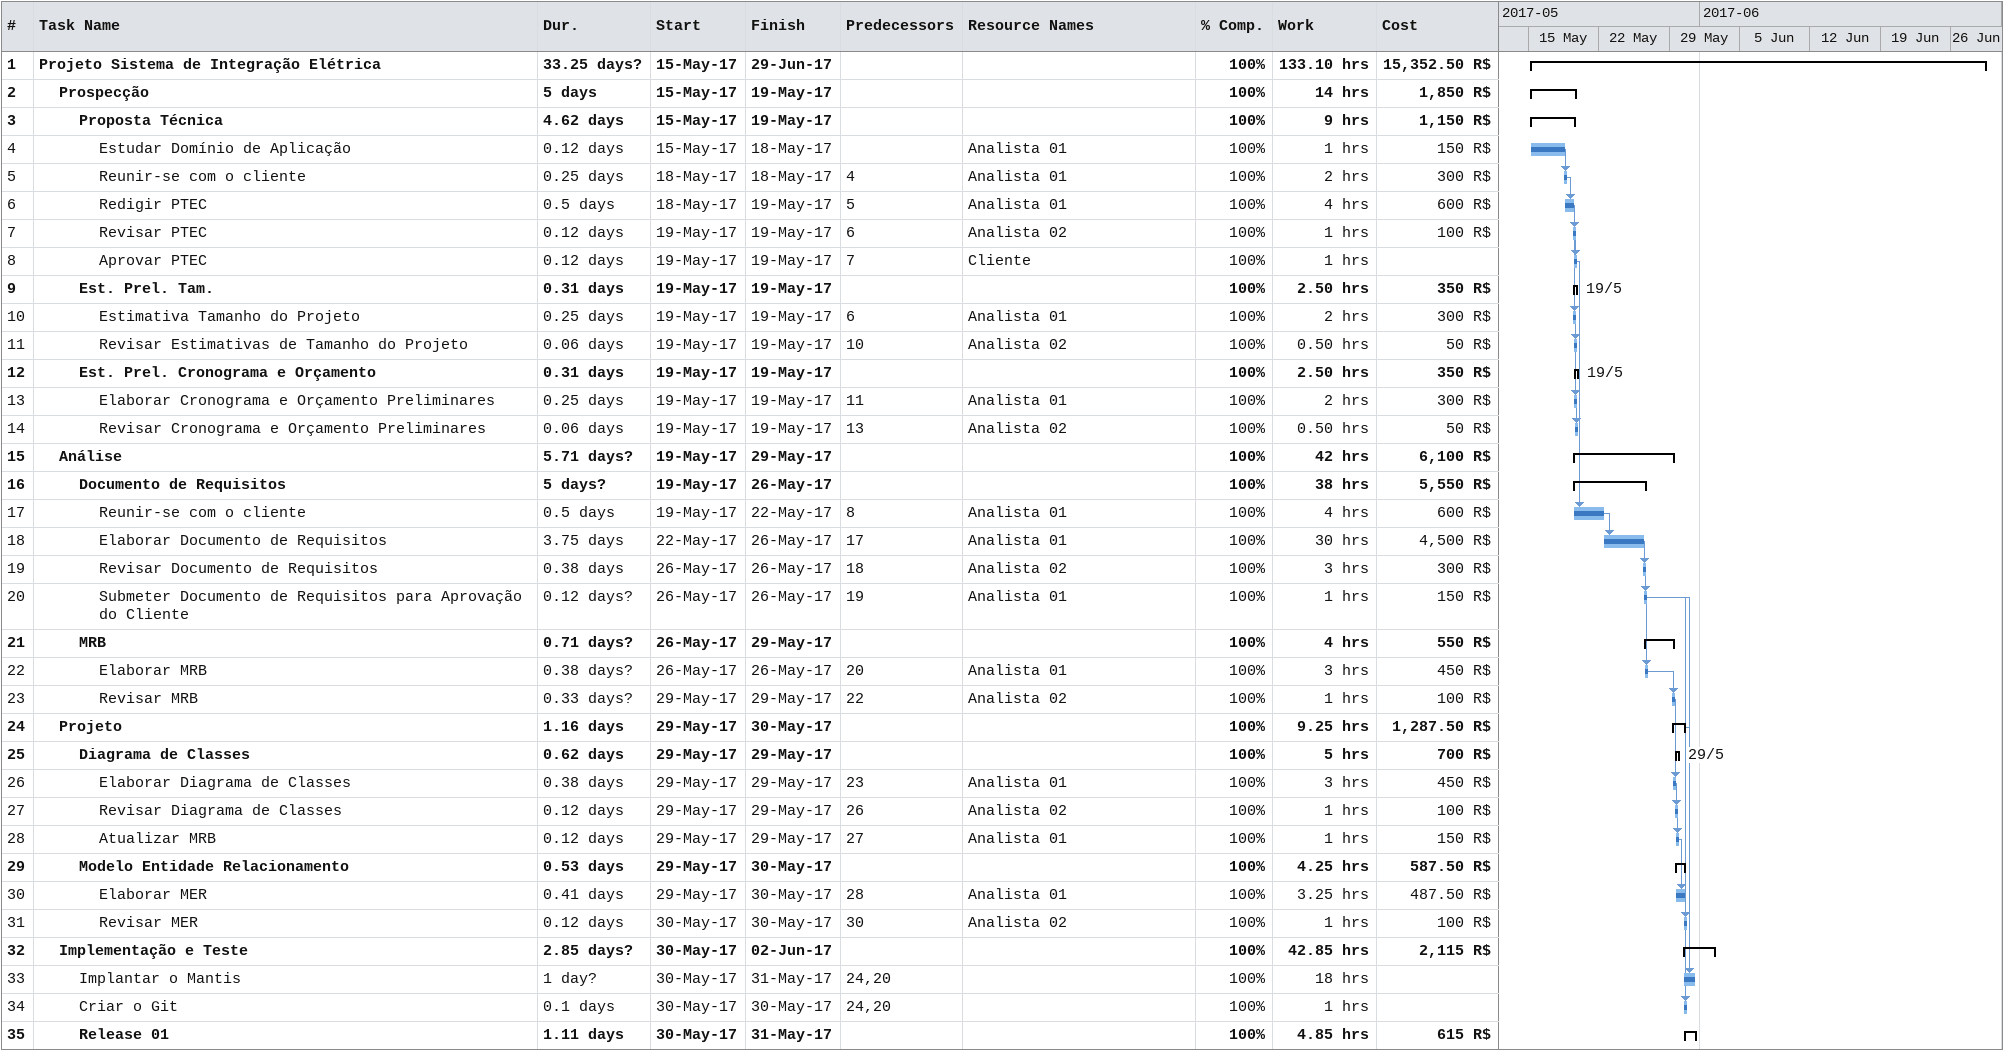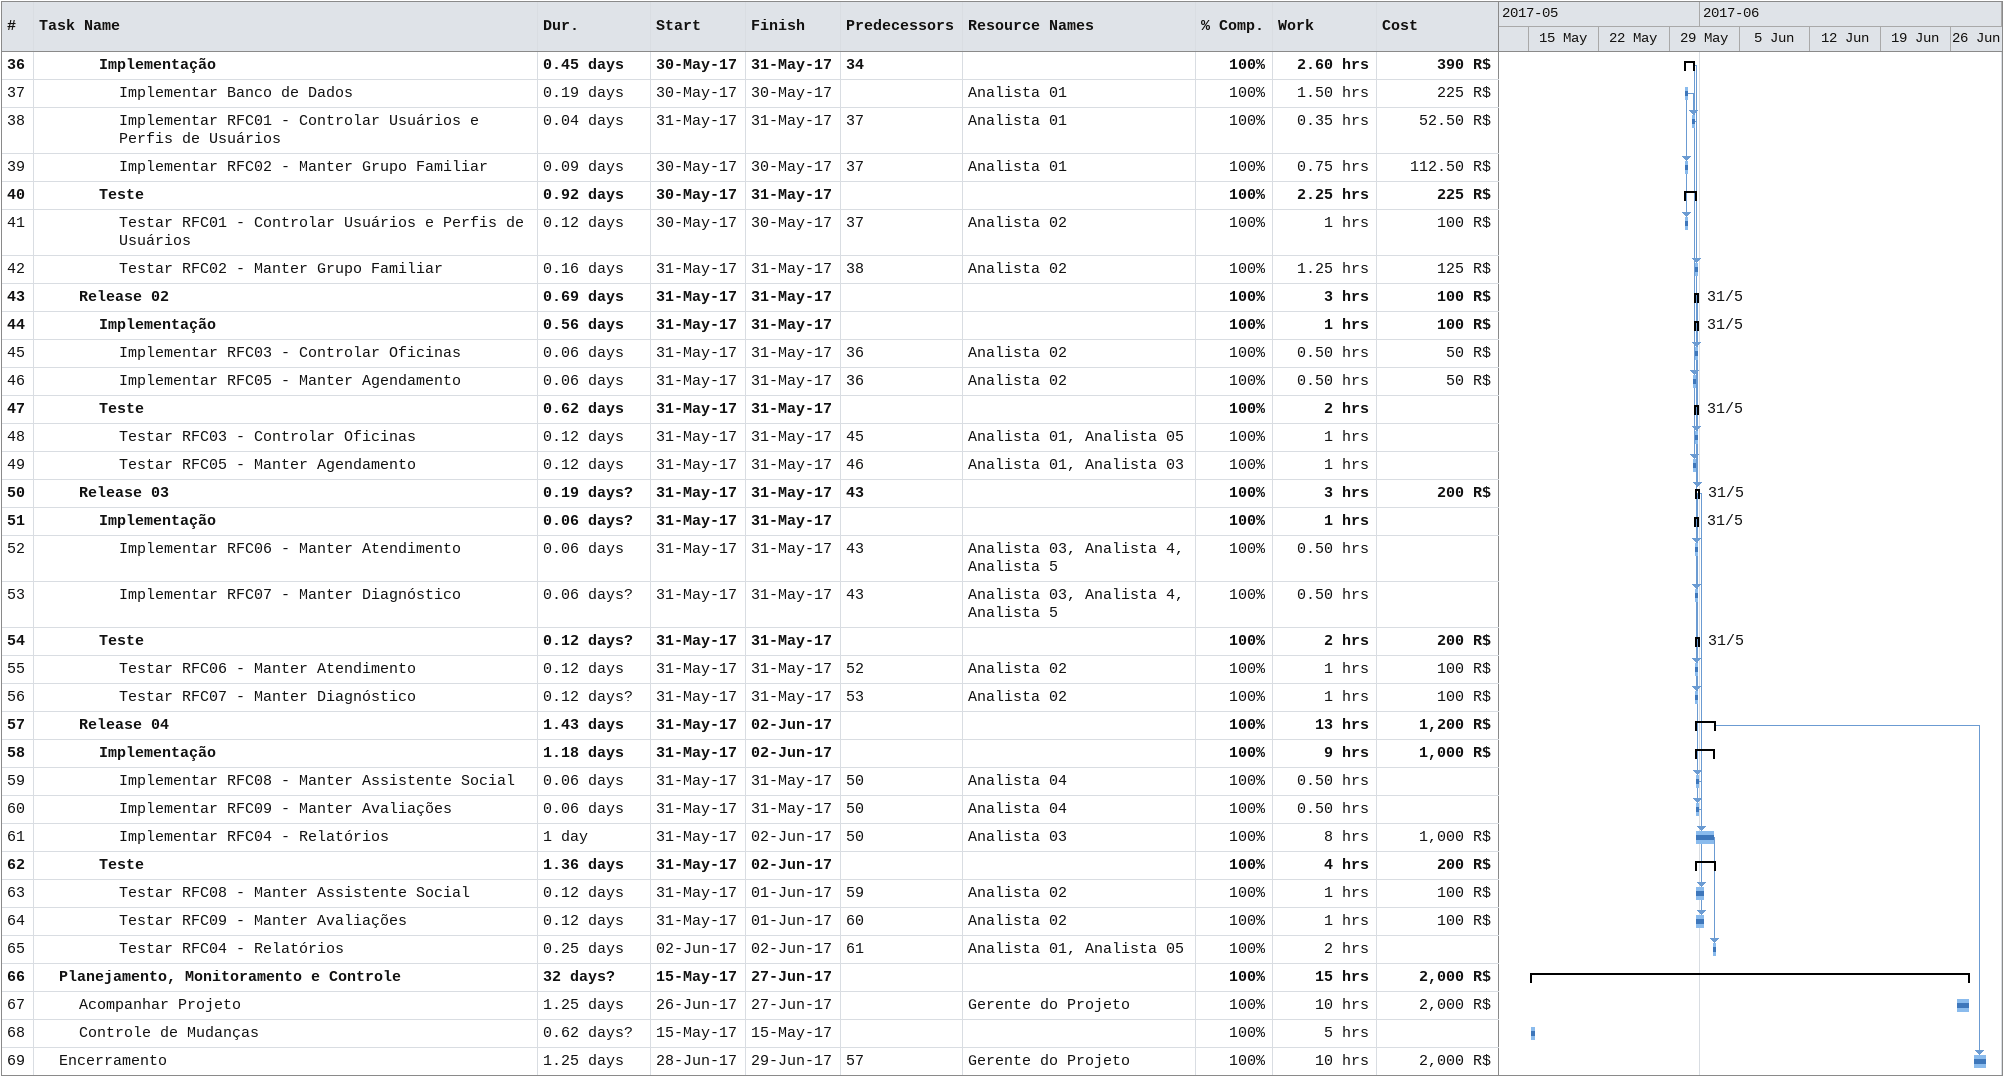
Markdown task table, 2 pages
| ID | Level | Task | Duration | Start | Finish | Predecessors | Resources | % complete | Work (h) | Cost (R$) |
|---|---|---|---|---|---|---|---|---|---|---|
| 1 | 1 | **Projeto Sistema de Integração Elétrica** | 33.25d? | 2017-05-15 | 2017-06-29 |  |  | 100 | 133.10 | 15352.50 |
| 2 | 2 | **Prospecção** | 5d | 2017-05-15 | 2017-05-19 |  |  | 100 | 14 | 1850 |
| 3 | 3 | **Proposta Técnica** | 4.62d | 2017-05-15 | 2017-05-19 |  |  | 100 | 9 | 1150 |
| 4 | 4 | Estudar Domínio de Aplicação | 0.12d | 2017-05-15 | 2017-05-18 |  | Analista 01 | 100 | 1 | 150 |
| 5 | 4 | Reunir-se com o cliente | 0.25d | 2017-05-18 | 2017-05-18 | 4 | Analista 01 | 100 | 2 | 300 |
| 6 | 4 | Redigir PTEC | 0.5d | 2017-05-18 | 2017-05-19 | 5 | Analista 01 | 100 | 4 | 600 |
| 7 | 4 | Revisar PTEC | 0.12d | 2017-05-19 | 2017-05-19 | 6 | Analista 02 | 100 | 1 | 100 |
| 8 | 4 | Aprovar PTEC | 0.12d | 2017-05-19 | 2017-05-19 | 7 | Cliente | 100 | 1 |  |
| 9 | 3 | **Est. Prel. Tam.** | 0.31d | 2017-05-19 | 2017-05-19 |  |  | 100 | 2.50 | 350 |
| 10 | 4 | Estimativa Tamanho do Projeto | 0.25d | 2017-05-19 | 2017-05-19 | 6 | Analista 01 | 100 | 2 | 300 |
| 11 | 4 | Revisar Estimativas de Tamanho do Projeto | 0.06d | 2017-05-19 | 2017-05-19 | 10 | Analista 02 | 100 | 0.50 | 50 |
| 12 | 3 | **Est. Prel. Cronograma e Orçamento** | 0.31d | 2017-05-19 | 2017-05-19 |  |  | 100 | 2.50 | 350 |
| 13 | 4 | Elaborar Cronograma e Orçamento Preliminares | 0.25d | 2017-05-19 | 2017-05-19 | 11 | Analista 01 | 100 | 2 | 300 |
| 14 | 4 | Revisar Cronograma e Orçamento Preliminares | 0.06d | 2017-05-19 | 2017-05-19 | 13 | Analista 02 | 100 | 0.50 | 50 |
| 15 | 2 | **Análise** | 5.71d? | 2017-05-19 | 2017-05-29 |  |  | 100 | 42 | 6100 |
| 16 | 3 | **Documento de Requisitos** | 5d? | 2017-05-19 | 2017-05-26 |  |  | 100 | 38 | 5550 |
| 17 | 4 | Reunir-se com o cliente | 0.5d | 2017-05-19 | 2017-05-22 | 8 | Analista 01 | 100 | 4 | 600 |
| 18 | 4 | Elaborar Documento de Requisitos | 3.75d | 2017-05-22 | 2017-05-26 | 17 | Analista 01 | 100 | 30 | 4500 |
| 19 | 4 | Revisar Documento de Requisitos | 0.38d | 2017-05-26 | 2017-05-26 | 18 | Analista 02 | 100 | 3 | 300 |
| 20 | 4 | Submeter Documento de Requisitos para Aprovação do Cliente | 0.12d? | 2017-05-26 | 2017-05-26 | 19 | Analista 01 | 100 | 1 | 150 |
| 21 | 3 | **MRB** | 0.71d? | 2017-05-26 | 2017-05-29 |  |  | 100 | 4 | 550 |
| 22 | 4 | Elaborar MRB | 0.38d? | 2017-05-26 | 2017-05-26 | 20 | Analista 01 | 100 | 3 | 450 |
| 23 | 4 | Revisar MRB | 0.33d? | 2017-05-29 | 2017-05-29 | 22 | Analista 02 | 100 | 1 | 100 |
| 24 | 2 | **Projeto** | 1.16d | 2017-05-29 | 2017-05-30 |  |  | 100 | 9.25 | 1287.50 |
| 25 | 3 | **Diagrama de Classes** | 0.62d | 2017-05-29 | 2017-05-29 |  |  | 100 | 5 | 700 |
| 26 | 4 | Elaborar Diagrama de Classes | 0.38d | 2017-05-29 | 2017-05-29 | 23 | Analista 01 | 100 | 3 | 450 |
| 27 | 4 | Revisar Diagrama de Classes | 0.12d | 2017-05-29 | 2017-05-29 | 26 | Analista 02 | 100 | 1 | 100 |
| 28 | 4 | Atualizar MRB | 0.12d | 2017-05-29 | 2017-05-29 | 27 | Analista 01 | 100 | 1 | 150 |
| 29 | 3 | **Modelo Entidade Relacionamento** | 0.53d | 2017-05-29 | 2017-05-30 |  |  | 100 | 4.25 | 587.50 |
| 30 | 4 | Elaborar MER | 0.41d | 2017-05-29 | 2017-05-30 | 28 | Analista 01 | 100 | 3.25 | 487.50 |
| 31 | 4 | Revisar MER | 0.12d | 2017-05-30 | 2017-05-30 | 30 | Analista 02 | 100 | 1 | 100 |
| 32 | 2 | **Implementação e Teste** | 2.85d? | 2017-05-30 | 2017-06-02 |  |  | 100 | 42.85 | 2115 |
| 33 | 3 | Implantar o Mantis | 1d? | 2017-05-30 | 2017-05-31 | 24, 20 |  | 100 | 18 |  |
| 34 | 3 | Criar o Git | 0.1d | 2017-05-30 | 2017-05-30 | 24, 20 |  | 100 | 1 |  |
| 35 | 3 | **Release 01** | 1.11d | 2017-05-30 | 2017-05-31 |  |  | 100 | 4.85 | 615 |
| 36 | 4 | **Implementação** | 0.45d | 2017-05-30 | 2017-05-31 | 34 |  | 100 | 2.60 | 390 |
| 37 | 5 | Implementar Banco de Dados | 0.19d | 2017-05-30 | 2017-05-30 |  | Analista 01 | 100 | 1.50 | 225 |
| 38 | 5 | Implementar RFC01 - Controlar Usuários e Perfis de Usuários | 0.04d | 2017-05-31 | 2017-05-31 | 37 | Analista 01 | 100 | 0.35 | 52.50 |
| 39 | 5 | Implementar RFC02 - Manter Grupo Familiar | 0.09d | 2017-05-30 | 2017-05-30 | 37 | Analista 01 | 100 | 0.75 | 112.50 |
| 40 | 4 | **Teste** | 0.92d | 2017-05-30 | 2017-05-31 |  |  | 100 | 2.25 | 225 |
| 41 | 5 | Testar RFC01 - Controlar Usuários e Perfis de Usuários | 0.12d | 2017-05-30 | 2017-05-30 | 37 | Analista 02 | 100 | 1 | 100 |
| 42 | 5 | Testar RFC02 - Manter Grupo Familiar | 0.16d | 2017-05-31 | 2017-05-31 | 38 | Analista 02 | 100 | 1.25 | 125 |
| 43 | 3 | **Release 02** | 0.69d | 2017-05-31 | 2017-05-31 |  |  | 100 | 3 | 100 |
| 44 | 4 | **Implementação** | 0.56d | 2017-05-31 | 2017-05-31 |  |  | 100 | 1 | 100 |
| 45 | 5 | Implementar RFC03 - Controlar Oficinas | 0.06d | 2017-05-31 | 2017-05-31 | 36 | Analista 02 | 100 | 0.50 | 50 |
| 46 | 5 | Implementar RFC05 - Manter Agendamento | 0.06d | 2017-05-31 | 2017-05-31 | 36 | Analista 02 | 100 | 0.50 | 50 |
| 47 | 4 | **Teste** | 0.62d | 2017-05-31 | 2017-05-31 |  |  | 100 | 2 |  |
| 48 | 5 | Testar RFC03 - Controlar Oficinas | 0.12d | 2017-05-31 | 2017-05-31 | 45 | Analista 01, Analista 05 | 100 | 1 |  |
| 49 | 5 | Testar RFC05 - Manter Agendamento | 0.12d | 2017-05-31 | 2017-05-31 | 46 | Analista 01, Analista 03 | 100 | 1 |  |
| 50 | 3 | **Release 03** | 0.19d? | 2017-05-31 | 2017-05-31 | 43 |  | 100 | 3 | 200 |
| 51 | 4 | **Implementação** | 0.06d? | 2017-05-31 | 2017-05-31 |  |  | 100 | 1 |  |
| 52 | 5 | Implementar RFC06 - Manter Atendimento | 0.06d | 2017-05-31 | 2017-05-31 | 43 | Analista 03, Analista 4, Analista 5 | 100 | 0.50 |  |
| 53 | 5 | Implementar RFC07 - Manter Diagnóstico | 0.06d? | 2017-05-31 | 2017-05-31 | 43 | Analista 03, Analista 4, Analista 5 | 100 | 0.50 |  |
| 54 | 4 | **Teste** | 0.12d? | 2017-05-31 | 2017-05-31 |  |  | 100 | 2 | 200 |
| 55 | 5 | Testar RFC06 - Manter Atendimento | 0.12d | 2017-05-31 | 2017-05-31 | 52 | Analista 02 | 100 | 1 | 100 |
| 56 | 5 | Testar RFC07 - Manter Diagnóstico | 0.12d? | 2017-05-31 | 2017-05-31 | 53 | Analista 02 | 100 | 1 | 100 |
| 57 | 3 | **Release 04** | 1.43d | 2017-05-31 | 2017-06-02 |  |  | 100 | 13 | 1200 |
| 58 | 4 | **Implementação** | 1.18d | 2017-05-31 | 2017-06-02 |  |  | 100 | 9 | 1000 |
| 59 | 5 | Implementar RFC08 - Manter Assistente Social | 0.06d | 2017-05-31 | 2017-05-31 | 50 | Analista 04 | 100 | 0.50 |  |
| 60 | 5 | Implementar RFC09 - Manter Avaliações | 0.06d | 2017-05-31 | 2017-05-31 | 50 | Analista 04 | 100 | 0.50 |  |
| 61 | 5 | Implementar RFC04 - Relatórios | 1d | 2017-05-31 | 2017-06-02 | 50 | Analista 03 | 100 | 8 | 1000 |
| 62 | 4 | **Teste** | 1.36d | 2017-05-31 | 2017-06-02 |  |  | 100 | 4 | 200 |
| 63 | 5 | Testar RFC08 - Manter Assistente Social | 0.12d | 2017-05-31 | 2017-06-01 | 59 | Analista 02 | 100 | 1 | 100 |
| 64 | 5 | Testar RFC09 - Manter Avaliações | 0.12d | 2017-05-31 | 2017-06-01 | 60 | Analista 02 | 100 | 1 | 100 |
| 65 | 5 | Testar RFC04 - Relatórios | 0.25d | 2017-06-02 | 2017-06-02 | 61 | Analista 01, Analista 05 | 100 | 2 |  |
| 66 | 2 | **Planejamento, Monitoramento e Controle** | 32d? | 2017-05-15 | 2017-06-27 |  |  | 100 | 15 | 2000 |
| 67 | 3 | Acompanhar Projeto | 1.25d | 2017-06-26 | 2017-06-27 |  | Gerente do Projeto | 100 | 10 | 2000 |
| 68 | 3 | Controle de Mudanças | 0.62d? | 2017-05-15 | 2017-05-15 |  |  | 100 | 5 |  |
| 69 | 2 | Encerramento | 1.25d | 2017-06-28 | 2017-06-29 | 57 | Gerente do Projeto | 100 | 10 | 2000 |
